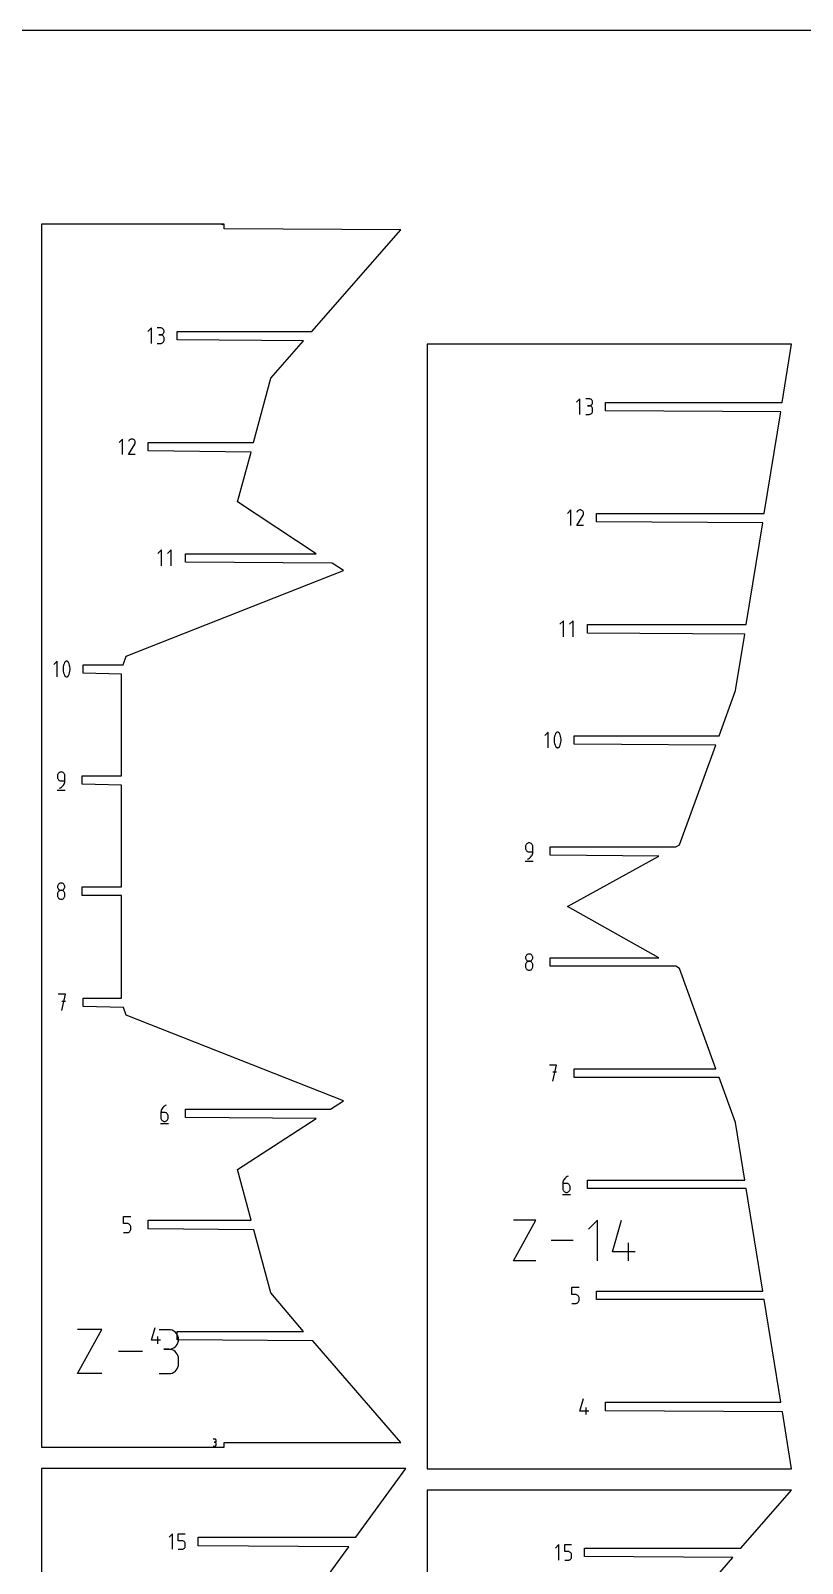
# Model space of a CAD drawing. Extents: x 0 to 980, y 0 to 700.
# Drawn here: x 238.7 to 353.1, y 473 to 700 of the extents above; entities that cross this region are included whole.
import ezdxf

# ---------------------------------------------------------------- set-up
doc = ezdxf.new("R2010")
doc.units = 0

msp = doc.modelspace()

# ---------------------------------------------------------------- linework, layer by layer
at = {"layer": 'annotation', "color": 1}
for p, q in [((267.077367, 671.332573), (267.054903, 671.310103)), ((267.077367, 671.231527), (267.077367, 671.332573)), ((267.115256, 671.253991), (267.137663, 671.332573)), ((267.171362, 671.253991), (267.115256, 671.253991)), ((267.154544, 671.231527), (267.154544, 671.276404)), ((256.585899, 655.982393), (256.073577, 655.469927)), ((256.585899, 653.677885), (256.585899, 655.982393)), ((257.961761, 655.97972), (257.450018, 655.97972)), ((258.0538, 655.971458), (257.961761, 655.97972)), ((258.140405, 655.947651), (258.0538, 655.971458)), ((258.220136, 655.909762), (258.140405, 655.947651)), ((257.450018, 653.677957), (257.961761, 653.677957)), ((257.961761, 654.956232), (257.705528, 654.956232)), ((257.705528, 654.956232), (257.961761, 654.956232)), ((257.961761, 654.956232), (258.0538, 654.964495)), ((258.0538, 654.947971), (257.961761, 654.956232)), ((257.961761, 654.956232), (257.961761, 654.956232)), ((257.961761, 653.677957), (258.0538, 653.686213)), ((257.961761, 653.677957), (257.961761, 653.677957)), ((258.0538, 654.964495), (258.140405, 654.988317)), ((258.140405, 654.924164), (258.0538, 654.947971)), ((258.0538, 653.686213), (258.140405, 653.710009)), ((258.140405, 654.988317), (258.220136, 655.026244)), ((258.220136, 654.886274), (258.140405, 654.924164)), ((258.140405, 653.710009), (258.220136, 653.747883)), ((258.291552, 655.859254), (258.220136, 655.909762)), ((258.220136, 655.026244), (258.291552, 655.076825)), ((258.291552, 654.835767), (258.220136, 654.886274)), ((258.220136, 653.747883), (258.291552, 653.798375)), ((258.353214, 655.797593), (258.291552, 655.859254)), ((258.291552, 655.076825), (258.353214, 655.138606)), ((258.353214, 654.774106), (258.291552, 654.835767)), ((258.291552, 653.798375), (258.353214, 653.860024)), ((258.403681, 655.726243), (258.353214, 655.797593)), ((258.353214, 655.138606), (258.403681, 655.210137)), ((258.403681, 654.702756), (258.353214, 654.774106)), ((258.353214, 653.860024), (258.403681, 653.931369)), ((258.441512, 655.646668), (258.403681, 655.726243)), ((258.403681, 655.210137), (258.441512, 655.289964)), ((258.441512, 654.62318), (258.403681, 654.702756)), ((258.403681, 653.931369), (258.441512, 654.01095)), ((258.465267, 655.560331), (258.441512, 655.646668)), ((258.441512, 655.289964), (258.465267, 655.376635)), ((258.465267, 654.536844), (258.441512, 654.62318)), ((258.441512, 654.01095), (258.465267, 654.097307)), ((258.473505, 655.468699), (258.465267, 655.560331)), ((258.465267, 655.376635), (258.473505, 655.468699)), ((258.473505, 654.445211), (258.465267, 654.536844)), ((258.465267, 654.097307), (258.473505, 654.188978)), ((258.473505, 655.468699), (258.473505, 655.468699)), ((258.473505, 654.188978), (258.473505, 654.445211)), ((258.473505, 654.445211), (258.473505, 654.445211)), ((320.077693, 645.480393), (319.565371, 644.967926)), ((320.077693, 643.175884), (320.077693, 645.480393)), ((321.453555, 645.477719), (320.941811, 645.477719)), ((321.545593, 645.469458), (321.453555, 645.477719)), ((321.632198, 645.445651), (321.545593, 645.469458)), ((321.711929, 645.407761), (321.632198, 645.445651)), ((321.783346, 645.357254), (321.711929, 645.407761)), ((321.845007, 645.295593), (321.783346, 645.357254)), ((321.783346, 644.574824), (321.845007, 644.636606)), ((321.895474, 645.224243), (321.845007, 645.295593)), ((321.845007, 644.636606), (321.895474, 644.708137)), ((321.933305, 645.144667), (321.895474, 645.224243)), ((321.895474, 644.708137), (321.933305, 644.787964)), ((321.95706, 645.058331), (321.933305, 645.144667)), ((321.933305, 644.787964), (321.95706, 644.874635)), ((321.965298, 644.966698), (321.95706, 645.058331)), ((321.95706, 644.874635), (321.965298, 644.966698)), ((321.965298, 644.966698), (321.965298, 644.966698)), ((320.941811, 643.175956), (321.453555, 643.175956)), ((321.453555, 644.454232), (321.197322, 644.454232)), ((321.197322, 644.454232), (321.453555, 644.454232)), ((321.453555, 644.454232), (321.545593, 644.462495)), ((321.545593, 644.445971), (321.453555, 644.454232)), ((321.453555, 644.454232), (321.453555, 644.454232)), ((321.453555, 643.175956), (321.545593, 643.184213)), ((321.453555, 643.175956), (321.453555, 643.175956)), ((321.545593, 644.462495), (321.632198, 644.486316)), ((321.632198, 644.422163), (321.545593, 644.445971)), ((321.545593, 643.184213), (321.632198, 643.208008)), ((321.632198, 644.486316), (321.711929, 644.524243)), ((321.711929, 644.384274), (321.632198, 644.422163)), ((321.632198, 643.208008), (321.711929, 643.245882)), ((321.711929, 644.524243), (321.783346, 644.574824)), ((321.783346, 644.333766), (321.711929, 644.384274)), ((321.711929, 643.245882), (321.783346, 643.296374)), ((321.845007, 644.272105), (321.783346, 644.333766)), ((321.783346, 643.296374), (321.845007, 643.358023)), ((321.895474, 644.200755), (321.845007, 644.272105)), ((321.845007, 643.358023), (321.895474, 643.429369)), ((321.933305, 644.12118), (321.895474, 644.200755)), ((321.895474, 643.429369), (321.933305, 643.50895)), ((321.95706, 644.034844), (321.933305, 644.12118)), ((321.933305, 643.50895), (321.95706, 643.595306)), ((321.965298, 643.943211), (321.95706, 644.034844)), ((321.95706, 643.595306), (321.965298, 643.686977)), ((321.965298, 643.686977), (321.965298, 643.943211)), ((321.965298, 643.943211), (321.965298, 643.943211)), ((252.323349, 639.530315), (251.811101, 639.017923)), ((252.323349, 637.22614), (252.323349, 639.530315)), ((253.187516, 637.226122), (254.133115, 638.748415)), ((253.256153, 639.2741), (253.188961, 639.145208)), ((253.309475, 639.349712), (253.256153, 639.2741)), ((253.37345, 639.41283), (253.309475, 639.349712)), ((253.446131, 639.462949), (253.37345, 639.41283)), ((253.525574, 639.499564), (253.446131, 639.462949)), ((253.609832, 639.522169), (253.525574, 639.499564)), ((253.696959, 639.530259), (253.609832, 639.522169)), ((253.785011, 639.523328), (253.696959, 639.530259)), ((253.872041, 639.500871), (253.785011, 639.523328)), ((253.956104, 639.462382), (253.872041, 639.500871)), ((254.03129, 639.408993), (253.956104, 639.462382)), ((253.956104, 639.462382), (253.956104, 639.462382)), ((254.094153, 639.344927), (254.03129, 639.408993)), ((254.144134, 639.272147), (254.094153, 639.344927)), ((254.133115, 638.748415), (254.134245, 638.749813)), ((254.133115, 638.748415), (254.133115, 638.748415)), ((254.134245, 638.749813), (254.135329, 638.751224)), ((254.135329, 638.751224), (254.136374, 638.752658)), ((254.136374, 638.752658), (254.137387, 638.754129)), ((254.137387, 638.754129), (254.138375, 638.755646)), ((254.138375, 638.755646), (254.139345, 638.757224)), ((254.139345, 638.757224), (254.140304, 638.758872)), ((254.140304, 638.758872), (254.141259, 638.760604)), ((254.141259, 638.760604), (254.142218, 638.762431)), ((254.142218, 638.762431), (254.181262, 638.846261)), ((254.142218, 638.762431), (254.142218, 638.762431)), ((254.180676, 639.192616), (254.144134, 639.272147)), ((254.203219, 639.108299), (254.180676, 639.192616)), ((254.181262, 638.846261), (254.204071, 638.933158)), ((254.211203, 639.021158), (254.203219, 639.108299)), ((254.204071, 638.933158), (254.211203, 639.021158)), ((254.210855, 637.226122), (253.187516, 637.226122)), ((318.745271, 629.028315), (318.233024, 628.515923)), ((318.745271, 626.72414), (318.745271, 629.028315)), ((319.678075, 628.7721), (319.610884, 628.643207)), ((319.731398, 628.847712), (319.678075, 628.7721)), ((319.795372, 628.91083), (319.731398, 628.847712)), ((319.868054, 628.960949), (319.795372, 628.91083)), ((319.947496, 628.997564), (319.868054, 628.960949)), ((320.031754, 629.020169), (319.947496, 628.997564)), ((320.118882, 629.028258), (320.031754, 629.020169)), ((320.206934, 629.021328), (320.118882, 629.028258)), ((320.293964, 628.99887), (320.206934, 629.021328)), ((320.378027, 628.960382), (320.293964, 628.99887)), ((320.453212, 628.906993), (320.378027, 628.960382)), ((320.378027, 628.960382), (320.378027, 628.960382)), ((320.516075, 628.842927), (320.453212, 628.906993)), ((320.566057, 628.770147), (320.516075, 628.842927)), ((320.602598, 628.690616), (320.566057, 628.770147)), ((319.609439, 626.724121), (320.555037, 628.246414)), ((320.632778, 626.724121), (319.609439, 626.724121)), ((320.555037, 628.246414), (320.556168, 628.247813)), ((320.555037, 628.246414), (320.555037, 628.246414)), ((320.556168, 628.247813), (320.557252, 628.249224)), ((320.557252, 628.249224), (320.558297, 628.250658)), ((320.558297, 628.250658), (320.559309, 628.252128)), ((320.559309, 628.252128), (320.560297, 628.253646)), ((320.560297, 628.253646), (320.561267, 628.255223)), ((320.561267, 628.255223), (320.562226, 628.256872)), ((320.562226, 628.256872), (320.563182, 628.258603)), ((320.563182, 628.258603), (320.564141, 628.26043)), ((320.564141, 628.26043), (320.603184, 628.34426)), ((320.564141, 628.26043), (320.564141, 628.26043)), ((320.625141, 628.606299), (320.602598, 628.690616)), ((320.603184, 628.34426), (320.625993, 628.431157)), ((320.633126, 628.519158), (320.625141, 628.606299)), ((320.625993, 628.431157), (320.633126, 628.519158)), ((258.088972, 623.126317), (257.555421, 622.592615)), ((258.088972, 620.726317), (258.088972, 623.126317)), ((259.522523, 623.126317), (258.988972, 622.592615)), ((259.522523, 620.726317), (259.522523, 623.126317)), ((317.650668, 612.624316), (317.117117, 612.090615)), ((317.650668, 610.224316), (317.650668, 612.624316)), ((319.084219, 612.624316), (318.550668, 612.090615)), ((319.084219, 610.224316), (319.084219, 612.624316)), ((242.650399, 606.628836), (242.13711, 606.115402)), ((242.650399, 604.319976), (242.650399, 606.628836)), ((243.582703, 606.023714), (243.53845, 605.805219)), ((243.649082, 606.23788), (243.582703, 606.023714)), ((243.737588, 606.446011), (243.649082, 606.23788)), ((243.767392, 606.495575), (243.737588, 606.446011)), ((243.737588, 606.446011), (243.737588, 606.446011)), ((243.804537, 606.537811), (243.767392, 606.495575)), ((243.847791, 606.572313), (243.804537, 606.537811)), ((243.895925, 606.59867), (243.847791, 606.572313)), ((243.94771, 606.616475), (243.895925, 606.59867)), ((244.001914, 606.625318), (243.94771, 606.616475)), ((244.05731, 606.62479), (244.001914, 606.625318)), ((244.112666, 606.614483), (244.05731, 606.62479)), ((244.166753, 606.593989), (244.112666, 606.614483)), ((244.187458, 606.583108), (244.166753, 606.593989)), ((244.166753, 606.593989), (244.166753, 606.593989)), ((244.207327, 606.570611), (244.187458, 606.583108)), ((244.226262, 606.556595), (244.207327, 606.570611)), ((244.244168, 606.54116), (244.226262, 606.556595)), ((244.260948, 606.524404), (244.244168, 606.54116)), ((244.276505, 606.506427), (244.260948, 606.524404)), ((244.290743, 606.487327), (244.276505, 606.506427)), ((244.303565, 606.467204), (244.290743, 606.487327)), ((244.314875, 606.446156), (244.303565, 606.467204)), ((244.40381, 606.237596), (244.314875, 606.446156)), ((244.314875, 606.446156), (244.314875, 606.446156)), ((244.470511, 606.023108), (244.40381, 606.237596)), ((244.514978, 605.804398), (244.470511, 606.023108)), ((243.53845, 605.805219), (243.516324, 605.584103)), ((243.516324, 605.584103), (243.516324, 605.362075)), ((243.516324, 605.362075), (243.53845, 605.140841)), ((243.53845, 605.140841), (243.582703, 604.922111)), ((243.582703, 604.922111), (243.649082, 604.70759)), ((243.649082, 604.70759), (243.737588, 604.498987)), ((243.737588, 604.498987), (243.737588, 604.498987)), ((243.737588, 604.498987), (243.748857, 604.477981)), ((243.748857, 604.477981), (243.761584, 604.457958)), ((243.761584, 604.457958), (243.775716, 604.438979)), ((243.775716, 604.438979), (243.7912, 604.421105)), ((243.7912, 604.421105), (243.807982, 604.404396)), ((243.807982, 604.404396), (243.826008, 604.388913)), ((243.826008, 604.388913), (243.845224, 604.374717)), ((243.845224, 604.374717), (243.865577, 604.36187)), ((243.865577, 604.36187), (243.887014, 604.35043)), ((243.887014, 604.35043), (243.887014, 604.35043)), ((243.887014, 604.35043), (243.940674, 604.330371)), ((243.940674, 604.330371), (243.995708, 604.320405)), ((243.995708, 604.320405), (244.05087, 604.320126)), ((244.05087, 604.320126), (244.104917, 604.329128)), ((244.104917, 604.329128), (244.156605, 604.347005)), ((244.156605, 604.347005), (244.204688, 604.37335)), ((244.204688, 604.37335), (244.247924, 604.407758)), ((244.247924, 604.407758), (244.285068, 604.44982)), ((244.285068, 604.44982), (244.314875, 604.499132)), ((244.314875, 604.499132), (244.40381, 604.707306)), ((244.314875, 604.499132), (244.314875, 604.499132)), ((244.40381, 604.707306), (244.470511, 604.921505)), ((244.470511, 604.921505), (244.514978, 605.140021)), ((244.537212, 605.583176), (244.514978, 605.804398)), ((244.514978, 605.140021), (244.537212, 605.361147)), ((244.537212, 605.361147), (244.537212, 605.583176)), ((315.40737, 596.126835), (314.894081, 595.613401)), ((315.40737, 593.817975), (315.40737, 596.126835)), ((316.295421, 595.303218), (316.273294, 595.082103)), ((316.273294, 595.082103), (316.273294, 594.860074)), ((316.273294, 594.860074), (316.295421, 594.638841)), ((316.339673, 595.521713), (316.295421, 595.303218)), ((316.406053, 595.73588), (316.339673, 595.521713)), ((316.494558, 595.944011), (316.406053, 595.73588)), ((316.524363, 595.993574), (316.494558, 595.944011)), ((316.494558, 595.944011), (316.494558, 595.944011)), ((316.561507, 596.035811), (316.524363, 595.993574)), ((316.604762, 596.070312), (316.561507, 596.035811)), ((316.652896, 596.09667), (316.604762, 596.070312)), ((316.70468, 596.114474), (316.652896, 596.09667)), ((316.758885, 596.123317), (316.70468, 596.114474)), ((316.81428, 596.12279), (316.758885, 596.123317)), ((316.869636, 596.112483), (316.81428, 596.12279)), ((316.923723, 596.091988), (316.869636, 596.112483)), ((316.944429, 596.081108), (316.923723, 596.091988)), ((316.923723, 596.091988), (316.923723, 596.091988)), ((316.964297, 596.06861), (316.944429, 596.081108)), ((316.983233, 596.054594), (316.964297, 596.06861)), ((317.001139, 596.039159), (316.983233, 596.054594)), ((317.017919, 596.022404), (317.001139, 596.039159)), ((317.033476, 596.004426), (317.017919, 596.022404)), ((317.047714, 595.985327), (317.033476, 596.004426)), ((317.060536, 595.965203), (317.047714, 595.985327)), ((317.071846, 595.944155), (317.060536, 595.965203)), ((317.160781, 595.735596), (317.071846, 595.944155)), ((317.071846, 595.944155), (317.071846, 595.944155)), ((317.227482, 595.521107), (317.160781, 595.735596)), ((317.271949, 595.302398), (317.227482, 595.521107)), ((317.294183, 595.081175), (317.271949, 595.302398)), ((317.271949, 594.63802), (317.294183, 594.859147)), ((317.294183, 594.859147), (317.294183, 595.081175)), ((316.295421, 594.638841), (316.339673, 594.42011)), ((316.339673, 594.42011), (316.406053, 594.205589)), ((316.406053, 594.205589), (316.494558, 593.996987)), ((316.494558, 593.996987), (316.494558, 593.996987)), ((316.494558, 593.996987), (316.505827, 593.975981)), ((316.505827, 593.975981), (316.518555, 593.955958)), ((316.518555, 593.955958), (316.532687, 593.936978)), ((316.532687, 593.936978), (316.548171, 593.919104)), ((316.548171, 593.919104), (316.564953, 593.902395)), ((316.564953, 593.902395), (316.582978, 593.886912)), ((316.582978, 593.886912), (316.602195, 593.872717)), ((316.602195, 593.872717), (316.622548, 593.859869)), ((316.622548, 593.859869), (316.643984, 593.84843)), ((316.643984, 593.84843), (316.643984, 593.84843)), ((316.643984, 593.84843), (316.697645, 593.82837)), ((316.697645, 593.82837), (316.752679, 593.818404)), ((316.752679, 593.818404), (316.807841, 593.818125)), ((316.807841, 593.818125), (316.861888, 593.827128)), ((316.861888, 593.827128), (316.913575, 593.845005)), ((316.913575, 593.845005), (316.961659, 593.87135)), ((316.961659, 593.87135), (317.004895, 593.905757)), ((317.004895, 593.905757), (317.042038, 593.94782)), ((317.042038, 593.94782), (317.071846, 593.997132)), ((317.071846, 593.997132), (317.160781, 594.205305)), ((317.071846, 593.997132), (317.071846, 593.997132)), ((317.160781, 594.205305), (317.227482, 594.419504)), ((317.227482, 594.419504), (317.271949, 594.63802)), ((242.958528, 590.149582), (242.884127, 590.096905)), ((243.041532, 590.189081), (242.958528, 590.149582)), ((243.13162, 590.213889), (243.041532, 590.189081)), ((243.227274, 590.222495), (243.13162, 590.213889)), ((243.323126, 590.213889), (243.227274, 590.222495)), ((243.227274, 590.222495), (243.227274, 590.222495)), ((243.413319, 590.189081), (243.323126, 590.213889)), ((243.496354, 590.149582), (243.413319, 590.189081)), ((243.57073, 590.096905), (243.496354, 590.149582)), ((242.702929, 589.784671), (242.694325, 589.688793)), ((242.694325, 589.688793), (242.694325, 589.421943)), ((242.694325, 589.421943), (242.694325, 589.421943)), ((242.694325, 589.421943), (242.702929, 589.32607)), ((242.727731, 589.874934), (242.702929, 589.784671)), ((242.702929, 589.32607), (242.727731, 589.235821)), ((242.76721, 589.958069), (242.727731, 589.874934)), ((242.727731, 589.235821), (242.76721, 589.152706)), ((242.819848, 590.032563), (242.76721, 589.958069)), ((242.76721, 589.152706), (242.819848, 589.078235)), ((242.884127, 590.096905), (242.819848, 590.032563)), ((242.819848, 589.078235), (242.884127, 589.013918)), ((242.884127, 589.013918), (242.958528, 588.961266)), ((242.958528, 588.961266), (243.041532, 588.921787)), ((242.960574, 587.822495), (243.112981, 587.879289)), ((243.041532, 588.921787), (243.13162, 588.896992)), ((243.112981, 587.879289), (243.252872, 587.956057)), ((243.13162, 588.896992), (243.227274, 588.888392)), ((243.227274, 588.888392), (243.760222, 588.888392)), ((243.252872, 587.956057), (243.378802, 588.050843)), ((243.378802, 588.050843), (243.489323, 588.16169)), ((243.489323, 588.16169), (243.582992, 588.286643)), ((243.634947, 590.032563), (243.57073, 590.096905)), ((243.582992, 588.286643), (243.658362, 588.423746)), ((243.687505, 589.958069), (243.634947, 590.032563)), ((243.658362, 588.423746), (243.713987, 588.571042)), ((243.726903, 589.874934), (243.687505, 589.958069)), ((243.713987, 588.571042), (243.748423, 588.726576)), ((243.751643, 589.784671), (243.726903, 589.874934)), ((243.748423, 588.726576), (243.760222, 588.888392)), ((243.760222, 589.688793), (243.751643, 589.784671)), ((243.760222, 588.888392), (243.760222, 589.688793)), ((243.760222, 589.688793), (243.760222, 589.688793)), ((242.627725, 587.522495), (243.827725, 587.522495)), ((242.960574, 587.822495), (242.960574, 587.822495)), ((312.048335, 579.282671), (312.039731, 579.186793)), ((312.039731, 579.186793), (312.039731, 578.919942)), ((312.039731, 578.919942), (312.039731, 578.919942)), ((312.039731, 578.919942), (312.048335, 578.824069)), ((312.073136, 579.372933), (312.048335, 579.282671)), ((312.048335, 578.824069), (312.073136, 578.733821)), ((312.112616, 579.456068), (312.073136, 579.372933)), ((312.165254, 579.530563), (312.112616, 579.456068)), ((312.229533, 579.594905), (312.165254, 579.530563)), ((312.303934, 579.647581), (312.229533, 579.594905)), ((312.386937, 579.68708), (312.303934, 579.647581)), ((312.477026, 579.711888), (312.386937, 579.68708)), ((312.572679, 579.720494), (312.477026, 579.711888)), ((312.668532, 579.711888), (312.572679, 579.720494)), ((312.572679, 579.720494), (312.572679, 579.720494)), ((312.758725, 579.68708), (312.668532, 579.711888)), ((312.84176, 579.647581), (312.758725, 579.68708)), ((312.916136, 579.594905), (312.84176, 579.647581)), ((312.980353, 579.530563), (312.916136, 579.594905)), ((313.03291, 579.456068), (312.980353, 579.530563)), ((313.072309, 579.372933), (313.03291, 579.456068)), ((313.097048, 579.282671), (313.072309, 579.372933)), ((313.105628, 579.186793), (313.097048, 579.282671)), ((313.105628, 578.386391), (313.105628, 579.186793)), ((313.105628, 579.186793), (313.105628, 579.186793)), ((311.973131, 577.020494), (313.173131, 577.020494)), ((312.073136, 578.733821), (312.112616, 578.650706)), ((312.112616, 578.650706), (312.165254, 578.576235)), ((312.165254, 578.576235), (312.229533, 578.511918)), ((312.229533, 578.511918), (312.303934, 578.459265)), ((312.303934, 578.459265), (312.386937, 578.419786)), ((312.305979, 577.320494), (312.458387, 577.377289)), ((312.305979, 577.320494), (312.305979, 577.320494)), ((312.386937, 578.419786), (312.477026, 578.394992)), ((312.458387, 577.377289), (312.598278, 577.454057)), ((312.477026, 578.394992), (312.572679, 578.386391)), ((312.572679, 578.386391), (313.105628, 578.386391)), ((312.598278, 577.454057), (312.724207, 577.548842)), ((312.724207, 577.548842), (312.834729, 577.65969)), ((312.834729, 577.65969), (312.928398, 577.784643)), ((312.928398, 577.784643), (313.003768, 577.921745)), ((313.003768, 577.921745), (313.059393, 578.069042)), ((313.059393, 578.069042), (313.093828, 578.224576)), ((313.093828, 578.224576), (313.105628, 578.386391)), ((242.703075, 573.330882), (242.694475, 573.235452)), ((242.694475, 573.235452), (242.694475, 573.235452)), ((242.694475, 573.235452), (242.70308, 573.139574)), ((242.703075, 572.264034), (242.694475, 572.1682)), ((242.694475, 572.1682), (242.694475, 571.902704)), ((242.727864, 573.420796), (242.703075, 573.330882)), ((242.727864, 572.354261), (242.703075, 572.264034)), ((242.70308, 573.139574), (242.727881, 573.049312)), ((242.767327, 573.503669), (242.727864, 573.420796)), ((242.767327, 572.43737), (242.727864, 572.354261)), ((242.727881, 573.049312), (242.76736, 572.966177)), ((242.819949, 573.577975), (242.767327, 573.503669)), ((242.819949, 572.511846), (242.767327, 572.43737)), ((242.76736, 572.966177), (242.819999, 572.891682)), ((242.884216, 573.642191), (242.819949, 573.577975)), ((242.884216, 572.576175), (242.819949, 572.511846)), ((242.819999, 572.891682), (242.884277, 572.82734)), ((242.958611, 573.694792), (242.884216, 573.642191)), ((242.958611, 572.628844), (242.884216, 572.576175)), ((242.884277, 572.82734), (242.958678, 572.774664)), ((243.041621, 573.734251), (242.958611, 573.694792)), ((243.041621, 572.668339), (242.958611, 572.628844)), ((242.958678, 572.774664), (243.041682, 572.735165)), ((243.13173, 573.759045), (243.041621, 573.734251)), ((243.13173, 572.693146), (243.041621, 572.668339)), ((243.041682, 572.735165), (243.13177, 572.710357)), ((243.227424, 573.767649), (243.13173, 573.759045)), ((243.227424, 572.701751), (243.13173, 572.693146)), ((243.13177, 572.710357), (243.227424, 572.701751)), ((243.323118, 573.759045), (243.227424, 573.767649)), ((243.227424, 573.767649), (243.227424, 573.767649)), ((243.227424, 572.701751), (243.323078, 572.710357)), ((243.323118, 572.693151), (243.227424, 572.701751)), ((243.227424, 572.701751), (243.227424, 572.701751)), ((243.227424, 572.701751), (243.227424, 572.701751)), ((243.323078, 572.710357), (243.413166, 572.735165)), ((243.413227, 573.734251), (243.323118, 573.759045)), ((243.413227, 572.668356), (243.323118, 572.693151)), ((243.413166, 572.735165), (243.49617, 572.774664)), ((243.496237, 573.694792), (243.413227, 573.734251)), ((243.496237, 572.628877), (243.413227, 572.668356)), ((243.49617, 572.774664), (243.570571, 572.82734)), ((243.570633, 573.642191), (243.496237, 573.694792)), ((243.570633, 572.576225), (243.496237, 572.628877)), ((243.570571, 572.82734), (243.63485, 572.891682)), ((243.634899, 573.577975), (243.570633, 573.642191)), ((243.634899, 572.511908), (243.570633, 572.576225)), ((243.63485, 572.891682), (243.687488, 572.966177)), ((243.687521, 573.503669), (243.634899, 573.577975)), ((243.687521, 572.437437), (243.634899, 572.511908)), ((243.687488, 572.966177), (243.726967, 573.049312)), ((243.726984, 573.420796), (243.687521, 573.503669)), ((243.726984, 572.354322), (243.687521, 572.437437)), ((243.726967, 573.049312), (243.751768, 573.139574)), ((243.751773, 573.330882), (243.726984, 573.420796)), ((243.751773, 572.264073), (243.726984, 572.354322)), ((243.751768, 573.139574), (243.760373, 573.235452)), ((243.760373, 573.235452), (243.751773, 573.330882)), ((243.760373, 572.1682), (243.751773, 572.264073)), ((243.760373, 573.235452), (243.760373, 573.235452)), ((243.760373, 571.902704), (243.760373, 572.1682)), ((243.760373, 572.1682), (243.760373, 572.1682)), ((242.694475, 571.902704), (242.694475, 571.902704)), ((242.694475, 571.902704), (242.70308, 571.806878)), ((242.70308, 571.806878), (242.727881, 571.716754)), ((242.727881, 571.716754), (242.76736, 571.633819)), ((242.76736, 571.633819), (242.819999, 571.559562)), ((242.819999, 571.559562), (242.884277, 571.49547)), ((242.884277, 571.49547), (242.958678, 571.443031)), ((242.958678, 571.443031), (243.041682, 571.403732)), ((243.041682, 571.403732), (243.13177, 571.379062)), ((243.13177, 571.379062), (243.227424, 571.370508)), ((243.227424, 571.370508), (243.323078, 571.379062)), ((243.227424, 571.370508), (243.227424, 571.370508)), ((243.323078, 571.379062), (243.413166, 571.403732)), ((243.413166, 571.403732), (243.49617, 571.443031)), ((243.49617, 571.443031), (243.570571, 571.49547)), ((243.570571, 571.49547), (243.63485, 571.559562)), ((243.63485, 571.559562), (243.687488, 571.633819)), ((243.687488, 571.633819), (243.726967, 571.716754)), ((243.726967, 571.716754), (243.751768, 571.806878)), ((243.751768, 571.806878), (243.760373, 571.902704)), ((312.073295, 562.918796), (312.048507, 562.828882)), ((312.112758, 563.001668), (312.073295, 562.918796)), ((312.165381, 563.075975), (312.112758, 563.001668)), ((312.229647, 563.140191), (312.165381, 563.075975)), ((312.304043, 563.192791), (312.229647, 563.140191)), ((312.387053, 563.232251), (312.304043, 563.192791)), ((312.477162, 563.257045), (312.387053, 563.232251)), ((312.572856, 563.265648), (312.477162, 563.257045)), ((312.668549, 563.257045), (312.572856, 563.265648)), ((312.572856, 563.265648), (312.572856, 563.265648)), ((312.758658, 563.232251), (312.668549, 563.257045)), ((312.841668, 563.192791), (312.758658, 563.232251)), ((312.916064, 563.140191), (312.841668, 563.192791)), ((312.980331, 563.075975), (312.916064, 563.140191)), ((313.032953, 563.001668), (312.980331, 563.075975)), ((313.072416, 562.918796), (313.032953, 563.001668)), ((313.097205, 562.828882), (313.072416, 562.918796)), ((312.048507, 562.828882), (312.039907, 562.733452)), ((312.039907, 562.733452), (312.039907, 562.733452)), ((312.039907, 562.733452), (312.048511, 562.637574)), ((312.048507, 561.762033), (312.039907, 561.6662)), ((312.039907, 561.6662), (312.039907, 561.400704)), ((312.039907, 561.400704), (312.039907, 561.400704)), ((312.039907, 561.400704), (312.048511, 561.304878)), ((312.073295, 561.852261), (312.048507, 561.762033)), ((312.048511, 562.637574), (312.073313, 562.547311)), ((312.048511, 561.304878), (312.073313, 561.214753)), ((312.112758, 561.935369), (312.073295, 561.852261)), ((312.073313, 562.547311), (312.112792, 562.464176)), ((312.073313, 561.214753), (312.112792, 561.131819)), ((312.165381, 562.009845), (312.112758, 561.935369)), ((312.112792, 562.464176), (312.16543, 562.389682)), ((312.112792, 561.131819), (312.16543, 561.057561)), ((312.229647, 562.074175), (312.165381, 562.009845)), ((312.16543, 562.389682), (312.229709, 562.32534)), ((312.16543, 561.057561), (312.229709, 560.993469)), ((312.304043, 562.126843), (312.229647, 562.074175)), ((312.229709, 562.32534), (312.30411, 562.272663)), ((312.229709, 560.993469), (312.30411, 560.94103)), ((312.387053, 562.166338), (312.304043, 562.126843)), ((312.30411, 562.272663), (312.387114, 562.233165)), ((312.30411, 560.94103), (312.387114, 560.901732)), ((312.477162, 562.191145), (312.387053, 562.166338)), ((312.387114, 562.233165), (312.477202, 562.208356)), ((312.387114, 560.901732), (312.477202, 560.877062)), ((312.572856, 562.199751), (312.477162, 562.191145)), ((312.477202, 562.208356), (312.572856, 562.199751)), ((312.477202, 560.877062), (312.572856, 560.868508)), ((312.572856, 562.199751), (312.66851, 562.208356)), ((312.668549, 562.19115), (312.572856, 562.199751)), ((312.572856, 562.199751), (312.572856, 562.199751)), ((312.572856, 562.199751), (312.572856, 562.199751)), ((312.572856, 560.868508), (312.66851, 560.877062)), ((312.572856, 560.868508), (312.572856, 560.868508)), ((312.66851, 562.208356), (312.758598, 562.233165)), ((312.66851, 560.877062), (312.758598, 560.901732)), ((312.758658, 562.166356), (312.668549, 562.19115)), ((312.758598, 562.233165), (312.841602, 562.272663)), ((312.758598, 560.901732), (312.841602, 560.94103)), ((312.841668, 562.126877), (312.758658, 562.166356)), ((312.841602, 562.272663), (312.916002, 562.32534)), ((312.841602, 560.94103), (312.916002, 560.993469)), ((312.916064, 562.074224), (312.841668, 562.126877)), ((312.916002, 562.32534), (312.980281, 562.389682)), ((312.916002, 560.993469), (312.980281, 561.057561)), ((312.980331, 562.009907), (312.916064, 562.074224)), ((312.980281, 562.389682), (313.032919, 562.464176)), ((312.980281, 561.057561), (313.032919, 561.131819)), ((313.032953, 561.935436), (312.980331, 562.009907)), ((313.032919, 562.464176), (313.072399, 562.547311)), ((313.032919, 561.131819), (313.072399, 561.214753)), ((313.072416, 561.852321), (313.032953, 561.935436)), ((313.072399, 562.547311), (313.0972, 562.637574)), ((313.072399, 561.214753), (313.0972, 561.304878)), ((313.097205, 561.762073), (313.072416, 561.852321)), ((313.0972, 562.637574), (313.105804, 562.733452)), ((313.0972, 561.304878), (313.105804, 561.400704)), ((313.105804, 562.733452), (313.097205, 562.828882)), ((313.105804, 561.6662), (313.097205, 561.762073)), ((313.105804, 562.733452), (313.105804, 562.733452)), ((313.105804, 561.400704), (313.105804, 561.6662)), ((313.105804, 561.6662), (313.105804, 561.6662)), ((243.870598, 557.318672), (242.803347, 557.318672)), ((243.337048, 554.918672), (243.870598, 557.318672)), ((243.870598, 556.249915), (243.337048, 556.249915)), ((316.627555, 546.816672), (315.560303, 546.816672)), ((316.094004, 544.416672), (316.627555, 546.816672)), ((316.627555, 545.747915), (316.094004, 545.747915)), ((258.107716, 540.263659), (258.052067, 540.116088)), ((258.183132, 540.401007), (258.107716, 540.263659)), ((258.276876, 540.5262), (258.183132, 540.401007)), ((258.387511, 540.637303), (258.276876, 540.5262)), ((258.513597, 540.732387), (258.387511, 540.637303)), ((258.653698, 540.809517), (258.513597, 540.732387)), ((258.806374, 540.866761), (258.653698, 540.809517)), ((258.806374, 540.866761), (258.806374, 540.866761)), ((257.939072, 538.166761), (259.139072, 538.166761)), ((258.017623, 539.960225), (258.005822, 539.798004)), ((258.005822, 539.798004), (258.005822, 539.000312)), ((258.538771, 539.798004), (258.005822, 539.798004)), ((258.005822, 539.000312), (258.005822, 539.000312)), ((258.005822, 539.000312), (258.014427, 538.904439)), ((258.014427, 538.904439), (258.039228, 538.81419)), ((258.052067, 540.116088), (258.017623, 539.960225)), ((258.039228, 538.81419), (258.078707, 538.731076)), ((258.078707, 538.731076), (258.131346, 538.656605)), ((258.131346, 538.656605), (258.195624, 538.592288)), ((258.195624, 538.592288), (258.270025, 538.539635)), ((258.270025, 538.539635), (258.353029, 538.500156)), ((258.353029, 538.500156), (258.443117, 538.475362)), ((258.443117, 538.475362), (258.538771, 538.466761)), ((258.634623, 539.78945), (258.538771, 539.798004)), ((258.538771, 538.466761), (258.634623, 538.475362)), ((258.538771, 538.466761), (258.538771, 538.466761)), ((258.724817, 539.76478), (258.634623, 539.78945)), ((258.634623, 538.475362), (258.724817, 538.500156)), ((258.807851, 539.725482), (258.724817, 539.76478)), ((258.724817, 538.500156), (258.807851, 538.539635)), ((258.882227, 539.673043), (258.807851, 539.725482)), ((258.807851, 538.539635), (258.882227, 538.592288)), ((258.946444, 539.60895), (258.882227, 539.673043)), ((258.882227, 538.592288), (258.946444, 538.656605)), ((258.999002, 539.534693), (258.946444, 539.60895)), ((258.946444, 538.656605), (258.999002, 538.731076)), ((259.038401, 539.451759), (258.999002, 539.534693)), ((258.999002, 538.731076), (259.038401, 538.81419)), ((259.06314, 539.361634), (259.038401, 539.451759)), ((259.038401, 538.81419), (259.06314, 538.904439)), ((259.07172, 539.265808), (259.06314, 539.361634)), ((259.06314, 538.904439), (259.07172, 539.000312)), ((259.07172, 539.000312), (259.07172, 539.265808)), ((259.07172, 539.265808), (259.07172, 539.265808)), ((317.579451, 529.458225), (317.56765, 529.296004)), ((317.56765, 529.296004), (317.56765, 528.498311)), ((318.100599, 529.296004), (317.56765, 529.296004)), ((317.613895, 529.614087), (317.579451, 529.458225)), ((317.669544, 529.761659), (317.613895, 529.614087)), ((317.74496, 529.899007), (317.669544, 529.761659)), ((317.838704, 530.024199), (317.74496, 529.899007)), ((317.949339, 530.135303), (317.838704, 530.024199)), ((318.075425, 530.230386), (317.949339, 530.135303)), ((318.215526, 530.307516), (318.075425, 530.230386)), ((318.196451, 529.28745), (318.100599, 529.296004)), ((318.286645, 529.26278), (318.196451, 529.28745)), ((318.368202, 530.364761), (318.215526, 530.307516)), ((318.369679, 529.223481), (318.286645, 529.26278)), ((318.368202, 530.364761), (318.368202, 530.364761)), ((318.444055, 529.171042), (318.369679, 529.223481)), ((318.508272, 529.10695), (318.444055, 529.171042)), ((318.56083, 529.032693), (318.508272, 529.10695)), ((318.600229, 528.949758), (318.56083, 529.032693)), ((318.624968, 528.859634), (318.600229, 528.949758)), ((318.633548, 528.763808), (318.624968, 528.859634)), ((317.5009, 527.664761), (318.7009, 527.664761)), ((317.56765, 528.498311), (317.56765, 528.498311)), ((317.56765, 528.498311), (317.576255, 528.402439)), ((317.576255, 528.402439), (317.601056, 528.31219)), ((317.601056, 528.31219), (317.640535, 528.229075)), ((317.640535, 528.229075), (317.693174, 528.154604)), ((317.693174, 528.154604), (317.757452, 528.090287)), ((317.757452, 528.090287), (317.831853, 528.037634)), ((317.831853, 528.037634), (317.914857, 527.998156)), ((317.914857, 527.998156), (318.004945, 527.973361)), ((318.004945, 527.973361), (318.100599, 527.964761)), ((318.100599, 527.964761), (318.196451, 527.973361)), ((318.100599, 527.964761), (318.100599, 527.964761)), ((318.196451, 527.973361), (318.286645, 527.998156)), ((318.286645, 527.998156), (318.369679, 528.037634)), ((318.369679, 528.037634), (318.444055, 528.090287)), ((318.444055, 528.090287), (318.508272, 528.154604)), ((318.508272, 528.154604), (318.56083, 528.229075)), ((318.56083, 528.229075), (318.600229, 528.31219)), ((318.600229, 528.31219), (318.624968, 528.402439)), ((318.624968, 528.402439), (318.633548, 528.498311)), ((318.633548, 528.498311), (318.633548, 528.763808)), ((318.633548, 528.763808), (318.633548, 528.763808)), ((252.47806, 523.346093), (252.47806, 524.41485)), ((252.47806, 524.41485), (253.543957, 524.41485)), ((253.011009, 523.346093), (252.47806, 523.346093)), ((253.106702, 523.337539), (253.011009, 523.346093)), ((253.011009, 522.01485), (253.106662, 522.023451)), ((253.106662, 522.023451), (253.196751, 522.048245)), ((253.196811, 523.312869), (253.106702, 523.337539)), ((253.196751, 522.048245), (253.279754, 522.087724)), ((253.279821, 523.273571), (253.196811, 523.312869)), ((253.279754, 522.087724), (253.354155, 522.140377)), ((253.354217, 523.221131), (253.279821, 523.273571)), ((253.354155, 522.140377), (253.418434, 522.204694)), ((253.418484, 523.157039), (253.354217, 523.221131)), ((253.418434, 522.204694), (253.471072, 522.279164)), ((253.471106, 523.082782), (253.418484, 523.157039)), ((253.471072, 522.279164), (253.510551, 522.362279)), ((253.510569, 522.999848), (253.471106, 523.082782)), ((253.510551, 522.362279), (253.535353, 522.452528)), ((253.535358, 522.909723), (253.510569, 522.999848)), ((253.535353, 522.452528), (253.543957, 522.548401)), ((253.543957, 522.813897), (253.535358, 522.909723)), ((253.543957, 522.548401), (253.543957, 522.813897)), ((253.543957, 522.813897), (253.543957, 522.813897)), ((310.250057, 517.852858), (313.579174, 523.848577)), ((313.579174, 523.848577), (310.250057, 523.848577)), ((322.687434, 523.848577), (321.354509, 522.515276)), ((322.687434, 517.852858), (322.687434, 523.848577)), ((324.935641, 519.185783), (326.265182, 523.848577)), ((252.47806, 522.01485), (253.011009, 522.01485)), ((253.011009, 522.01485), (253.011009, 522.01485)), ((319.10649, 520.850717), (315.828133, 520.850717)), ((327.26685, 517.852858), (327.26685, 520.5157)), ((313.579174, 517.852858), (310.250057, 517.852858)), ((328.264758, 519.185783), (324.935641, 519.185783)), ((318.899999, 512.844093), (318.899999, 513.91285)), ((318.899999, 513.91285), (319.965896, 513.91285)), ((319.432947, 512.844093), (318.899999, 512.844093)), ((318.899999, 511.51285), (319.432947, 511.51285)), ((319.528641, 512.835539), (319.432947, 512.844093)), ((319.432947, 511.51285), (319.528601, 511.52145)), ((319.432947, 511.51285), (319.432947, 511.51285)), ((319.528601, 511.52145), (319.61869, 511.546245)), ((319.61875, 512.810869), (319.528641, 512.835539)), ((319.61869, 511.546245), (319.701693, 511.585723)), ((319.70176, 512.77157), (319.61875, 512.810869)), ((319.701693, 511.585723), (319.776094, 511.638376)), ((319.776156, 512.719131), (319.70176, 512.77157)), ((319.776094, 511.638376), (319.840373, 511.702693)), ((319.840422, 512.655039), (319.776156, 512.719131)), ((319.840373, 511.702693), (319.893011, 511.777164)), ((319.893045, 512.580782), (319.840422, 512.655039)), ((319.893011, 511.777164), (319.93249, 511.860279)), ((319.932508, 512.497847), (319.893045, 512.580782)), ((319.93249, 511.860279), (319.957292, 511.950528)), ((319.957297, 512.407723), (319.932508, 512.497847)), ((319.957292, 511.950528), (319.965896, 512.0464)), ((319.965896, 512.311896), (319.957297, 512.407723)), ((319.965896, 512.0464), (319.965896, 512.311896)), ((319.965896, 512.311896), (319.965896, 512.311896)), ((245.650876, 501.125597), (249.271312, 507.645982)), ((249.271312, 507.645982), (245.650876, 507.645982)), ((256.607182, 506.09649), (257.139378, 507.962939)), ((257.540331, 505.562939), (257.540331, 506.628836)), ((259.174765, 507.638417), (257.726835, 507.638417)), ((259.435178, 507.615043), (259.174765, 507.638417)), ((259.680218, 507.547682), (259.435178, 507.615043)), ((259.90581, 507.440477), (259.680218, 507.547682)), ((260.107876, 507.297572), (259.90581, 507.440477)), ((260.282342, 507.123108), (260.107876, 507.297572)), ((260.425133, 506.921229), (260.282342, 507.123108)), ((260.532172, 506.696079), (260.425133, 506.921229)), ((260.599384, 506.451799), (260.532172, 506.696079)), ((260.622694, 506.192532), (260.599384, 506.451799)), ((260.599384, 505.932048), (260.622694, 506.192532)), ((260.622694, 506.192532), (260.622694, 506.192532)), ((255.282305, 504.385789), (251.71707, 504.385789)), ((257.93978, 506.09649), (256.607182, 506.09649)), ((259.174765, 504.742558), (258.449778, 504.742558)), ((258.449778, 504.742558), (259.174765, 504.742558)), ((259.174765, 504.742558), (259.435178, 504.765938)), ((259.435178, 504.719184), (259.174765, 504.742558)), ((259.174765, 504.742558), (259.174765, 504.742558)), ((259.435178, 504.765938), (259.680218, 504.833338)), ((259.680218, 504.651823), (259.435178, 504.719184)), ((259.680218, 504.833338), (259.90581, 504.94065)), ((259.90581, 504.544618), (259.680218, 504.651823)), ((259.90581, 504.94065), (260.107876, 505.083763)), ((260.107876, 504.401713), (259.90581, 504.544618)), ((260.107876, 505.083763), (260.282342, 505.258568)), ((260.282342, 504.227249), (260.107876, 504.401713)), ((260.282342, 505.258568), (260.425133, 505.460957)), ((260.425133, 504.025371), (260.282342, 504.227249)), ((260.425133, 505.460957), (260.532172, 505.68682)), ((260.532172, 503.80022), (260.425133, 504.025371)), ((260.532172, 505.68682), (260.599384, 505.932048)), ((260.107876, 501.466512), (260.282342, 501.640942)), ((260.282342, 501.640942), (260.425133, 501.842807)), ((260.425133, 501.842807), (260.532172, 502.067975)), ((260.599384, 503.55594), (260.532172, 503.80022)), ((260.532172, 502.067975), (260.599384, 502.312312)), ((260.622694, 503.296673), (260.599384, 503.55594)), ((260.599384, 502.312312), (260.622694, 502.571686)), ((260.622694, 502.571686), (260.622694, 503.296673)), ((260.622694, 503.296673), (260.622694, 503.296673)), ((249.271312, 501.125597), (245.650876, 501.125597)), ((257.726835, 501.125802), (259.174765, 501.125802)), ((259.174765, 501.125802), (259.435178, 501.149162)), ((259.174765, 501.125802), (259.174765, 501.125802)), ((259.435178, 501.149162), (259.680218, 501.21649)), ((259.680218, 501.21649), (259.90581, 501.323651)), ((259.90581, 501.323651), (260.107876, 501.466512)), ((320.098997, 495.594489), (320.631193, 497.460939)), ((321.431595, 495.594489), (320.098997, 495.594489)), ((321.032146, 495.060939), (321.032146, 496.126836)), ((265.989381, 491.417524), (265.763911, 491.417524)), ((265.763911, 490.403386), (265.989381, 490.403386)), ((265.989381, 490.966584), (265.876487, 490.966584)), ((265.876487, 490.966584), (265.989381, 490.966584)), ((266.029932, 491.413884), (265.989381, 491.417524)), ((265.989381, 490.966584), (266.029932, 490.970224)), ((266.029932, 490.962944), (265.989381, 490.966584)), ((265.989381, 490.966584), (265.989381, 490.966584)), ((265.989381, 490.403386), (266.029932, 490.407023)), ((265.989381, 490.403386), (265.989381, 490.403386)), ((266.06809, 491.403395), (266.029932, 491.413884)), ((266.029932, 490.970224), (266.06809, 490.98072)), ((266.06809, 490.952454), (266.029932, 490.962944)), ((266.029932, 490.407023), (266.06809, 490.417508)), ((266.103218, 491.386701), (266.06809, 491.403395)), ((266.06809, 490.98072), (266.103218, 490.99743)), ((266.103218, 490.935761), (266.06809, 490.952454)), ((266.06809, 490.417508), (266.103218, 490.434195)), ((266.134684, 491.364448), (266.103218, 491.386701)), ((266.103218, 490.99743), (266.134684, 491.019716)), ((266.134684, 490.913508), (266.103218, 490.935761)), ((266.103218, 490.434195), (266.134684, 490.456441)), ((266.161852, 491.337281), (266.134684, 491.364448)), ((266.134684, 491.019716), (266.161852, 491.046936)), ((266.161852, 490.88634), (266.134684, 490.913508)), ((266.134684, 490.456441), (266.161852, 490.483603)), ((266.184087, 491.305844), (266.161852, 491.337281)), ((266.161852, 491.046936), (266.184087, 491.078452)), ((266.184087, 490.854904), (266.161852, 490.88634)), ((266.161852, 490.483603), (266.184087, 490.515037)), ((266.200755, 491.270784), (266.184087, 491.305844)), ((266.184087, 491.078452), (266.200755, 491.113623)), ((266.200755, 490.819844), (266.184087, 490.854904)), ((266.184087, 490.515037), (266.200755, 490.5501)), ((266.211221, 491.232745), (266.200755, 491.270784)), ((266.200755, 491.113623), (266.211221, 491.15181)), ((266.211221, 490.781805), (266.200755, 490.819844)), ((266.200755, 490.5501), (266.211221, 490.588148)), ((266.214851, 491.192372), (266.211221, 491.232745)), ((266.211221, 491.15181), (266.214851, 491.192372)), ((266.214851, 490.741432), (266.211221, 490.781805)), ((266.211221, 490.588148), (266.214851, 490.628537)), ((266.214851, 491.192372), (266.214851, 491.192372)), ((266.214851, 490.628537), (266.214851, 490.741432)), ((266.214851, 490.741432), (266.214851, 490.741432)), ((259.71947, 477.417664), (259.207148, 476.905198)), ((259.71947, 475.113155), (259.71947, 477.417664)), ((260.583588, 476.391431), (260.583588, 477.417664)), ((260.583588, 477.417664), (261.607076, 477.417664)), ((261.095332, 476.391431), (260.583588, 476.391431)), ((260.583588, 475.113155), (261.095332, 475.113155)), ((261.187218, 476.383217), (261.095332, 476.391431)), ((261.095332, 475.113155), (261.18718, 475.121414)), ((261.095332, 475.113155), (261.095332, 475.113155)), ((261.18718, 475.121414), (261.273684, 475.145222)), ((261.273742, 476.359529), (261.187218, 476.383217)), ((261.273684, 475.145222), (261.353385, 475.18313)), ((261.353449, 476.321794), (261.273742, 476.359529)), ((261.353385, 475.18313), (261.424826, 475.233688)), ((261.424885, 476.271441), (261.353449, 476.321794)), ((261.424826, 475.233688), (261.486547, 475.295445)), ((261.486595, 476.209899), (261.424885, 476.271441)), ((261.486547, 475.295445), (261.537091, 475.366953)), ((261.537123, 476.138597), (261.486595, 476.209899)), ((261.537091, 475.366953), (261.574999, 475.446761)), ((261.575016, 476.058962), (261.537123, 476.138597)), ((261.574999, 475.446761), (261.598814, 475.533419)), ((261.598818, 475.972423), (261.575016, 476.058962)), ((261.598814, 475.533419), (261.607076, 475.625477)), ((261.607076, 475.88041), (261.598818, 475.972423)), ((261.607076, 475.625477), (261.607076, 475.88041)), ((261.607076, 475.88041), (261.607076, 475.88041)), ((316.966338, 475.809828), (316.454016, 475.297362)), ((316.966338, 473.505319), (316.966338, 475.809828)), ((317.830457, 474.783595), (317.830457, 475.809828)), ((317.830457, 475.809828), (318.853944, 475.809828)), ((318.3422, 474.783595), (317.830457, 474.783595)), ((318.434087, 474.775381), (318.3422, 474.783595)), ((318.520611, 474.751693), (318.434087, 474.775381)), ((318.600318, 474.713958), (318.520611, 474.751693)), ((318.671753, 474.663605), (318.600318, 474.713958)), ((318.733463, 474.602063), (318.671753, 474.663605)), ((318.783991, 474.530761), (318.733463, 474.602063)), ((318.821884, 474.451126), (318.783991, 474.530761)), ((318.845687, 474.364587), (318.821884, 474.451126)), ((318.853944, 474.272574), (318.845687, 474.364587)), ((317.830457, 473.505319), (318.3422, 473.505319)), ((318.3422, 473.505319), (318.434049, 473.513578)), ((318.3422, 473.505319), (318.3422, 473.505319)), ((318.434049, 473.513578), (318.520552, 473.537386)), ((318.520552, 473.537386), (318.600254, 473.575294)), ((318.600254, 473.575294), (318.671694, 473.625852)), ((318.671694, 473.625852), (318.733415, 473.687609)), ((318.733415, 473.687609), (318.783959, 473.759117)), ((318.783959, 473.759117), (318.821868, 473.838925)), ((318.821868, 473.838925), (318.845682, 473.925583)), ((318.845682, 473.925583), (318.853944, 474.017641)), ((318.853944, 474.017641), (318.853944, 474.272574)), ((318.853944, 474.272574), (318.853944, 474.272574))]:
    msp.add_line(p, q, dxfattribs=at)
at = {"layer": 'boundary', "color": 5}
for p, q in [((240.287726, 671.348384), (240.287723, 620.060427)), ((263.929065, 671.348364), (240.287726, 671.348384)), ((267.385722, 671.348362), (263.929065, 671.348364)), ((267.385722, 670.65905), (267.385722, 671.348362)), ((293.552899, 670.50905), (267.385722, 670.65905)), ((280.370338, 655.453139), (293.552899, 670.50905)), ((260.400794, 654.207139), (260.400794, 655.453139)), ((260.400794, 655.453139), (280.370338, 655.453139)), ((279.148037, 654.057139), (260.400794, 654.207139)), ((274.302563, 648.523083), (279.148037, 654.057139)), ((308.862508, 653.560135), (297.462777, 653.560139)), ((297.462777, 653.560139), (297.462778, 570.294527)), ((351.462777, 653.560085), (308.862508, 653.560135)), ((350.068398, 644.951138), (351.462777, 653.560085)), ((271.734912, 639.001228), (274.302563, 648.523083)), ((323.892587, 643.705138), (323.892587, 644.951138)), ((323.892587, 644.951138), (350.068398, 644.951138)), ((349.84229, 643.555139), (323.892587, 643.705138)), ((347.403704, 628.499227), (349.84229, 643.555139)), ((256.138318, 637.755228), (256.138318, 639.001228)), ((256.138318, 639.001228), (271.734912, 639.001228)), ((271.358469, 637.605228), (256.138318, 637.755228)), ((269.366616, 630.218656), (271.358469, 637.605228)), ((280.991305, 622.549317), (269.366616, 630.218656)), ((322.560241, 627.253227), (322.560241, 628.499227)), ((322.560241, 628.499227), (347.403704, 628.499227)), ((347.177596, 627.103227), (322.560241, 627.253227)), ((344.73901, 612.047316), (347.177596, 627.103227)), ((261.666198, 621.303317), (261.666198, 622.549317)), ((261.666198, 622.549317), (280.991305, 622.549317)), ((240.287723, 620.060427), (240.287723, 541.532682)), ((252.852869, 607.393318), (285.067625, 620.060484)), ((283.378484, 621.153317), (261.666198, 621.303317)), ((285.067625, 620.060484), (283.378484, 621.153317)), ((321.227894, 610.801316), (321.227894, 612.047316)), ((321.227894, 612.047316), (344.73901, 612.047316)), ((344.512902, 610.651316), (321.227894, 610.801316)), ((343.155726, 602.272069), (344.512902, 610.651316)), ((246.464327, 604.851406), (246.464327, 606.097406)), ((246.464327, 606.097406), (252.386932, 606.097406)), ((252.386932, 606.097406), (252.852869, 607.393318)), ((252.167728, 604.701417), (246.464327, 604.851406)), ((252.167727, 589.645495), (252.167728, 604.701417)), ((340.725818, 595.595405), (343.155726, 602.272069)), ((319.221298, 594.349405), (319.221298, 595.595405)), ((319.221298, 595.595405), (340.725818, 595.595405)), ((340.217757, 594.199405), (319.221298, 594.349405)), ((334.84867, 579.446751), (340.217757, 594.199405)), ((246.354725, 589.645494), (252.167727, 589.645495)), ((246.354725, 588.399494), (246.354725, 589.645494)), ((252.167727, 588.249498), (246.354725, 588.399494)), ((252.167727, 580.796563), (252.167727, 588.249498)), ((252.167727, 573.193583), (252.167727, 580.796563)), ((315.700131, 577.897494), (315.700131, 579.143494)), ((315.700131, 579.143494), (334.298164, 579.143494)), ((334.298164, 579.143494), (334.84867, 579.446751)), ((331.763993, 577.747494), (315.700131, 577.897494)), ((318.234587, 570.294544), (331.763993, 577.747494)), ((246.354725, 571.947583), (246.354725, 573.193583)), ((246.354725, 573.193583), (252.167727, 573.193583)), ((252.167727, 571.947583), (246.354725, 571.947583)), ((252.167728, 556.741672), (252.167727, 571.947583)), ((297.462778, 570.294527), (297.462777, 487.02903)), ((331.766439, 562.691583), (318.234587, 570.294544)), ((315.700157, 561.445583), (315.700157, 562.691583)), ((315.700157, 562.691583), (331.766439, 562.691583)), ((334.298215, 561.445583), (315.700157, 561.445583)), ((334.848676, 561.142351), (334.298215, 561.445583)), ((340.220172, 546.239672), (334.848676, 561.142351)), ((246.464349, 555.495672), (246.464349, 556.741672)), ((246.464349, 556.741672), (252.167728, 556.741672)), ((252.440906, 555.345673), (246.464349, 555.495672)), ((252.852897, 554.199799), (252.440906, 555.345673)), ((285.067603, 541.532761), (252.852897, 554.199799)), ((319.221306, 544.993672), (319.221306, 546.239672)), ((319.221306, 546.239672), (340.220172, 546.239672)), ((340.725833, 544.993672), (319.221306, 544.993672)), ((343.155734, 538.317027), (340.725833, 544.993672)), ((240.287723, 541.532682), (240.287725, 490.244715)), ((261.666072, 539.043761), (261.666072, 540.289761)), ((261.666072, 540.289761), (283.146378, 540.289761)), ((283.146378, 540.289761), (285.067603, 541.532761)), ((280.98867, 538.893761), (261.666072, 539.043761)), ((269.366594, 531.374479), (280.98867, 538.893761)), ((344.515314, 529.787761), (343.155734, 538.317027)), ((271.360853, 523.83785), (269.366594, 531.374479)), ((321.2279, 528.541761), (321.2279, 529.787761)), ((321.2279, 529.787761), (344.515314, 529.787761)), ((344.739022, 528.541761), (321.2279, 528.541761)), ((347.180011, 513.33585), (344.739022, 528.541761)), ((256.138309, 522.59185), (256.13831, 523.83785)), ((271.775343, 522.44185), (256.138309, 522.59185)), ((256.13831, 523.83785), (271.360853, 523.83785)), ((274.302526, 513.070023), (271.775343, 522.44185)), ((279.150415, 507.385939), (274.302526, 513.070023)), ((322.560249, 512.08985), (322.560248, 513.33585)), ((322.560248, 513.33585), (347.180011, 513.33585)), ((347.40372, 512.08985), (322.560249, 512.08985)), ((349.844708, 496.883938), (347.40372, 512.08985)), ((260.400782, 506.139939), (260.400782, 507.385939)), ((260.400782, 507.385939), (279.150415, 507.385939)), ((280.501649, 505.989939), (260.400782, 506.139939)), ((293.555245, 490.934028), (280.501649, 505.989939)), ((323.892597, 495.637939), (323.892597, 496.883939)), ((323.892597, 496.883939), (349.844708, 496.883938)), ((350.092712, 495.487939), (323.892597, 495.637939)), ((351.462778, 487.029117), (350.092712, 495.487939)), ((267.385694, 490.244706), (267.385694, 490.934028)), ((267.385694, 490.934028), (293.555245, 490.934028)), ((240.287725, 490.244715), (263.929077, 490.244705)), ((263.929077, 490.244705), (267.385694, 490.244706)), ((240.287726, 487.069705), (240.287723, 407.879384)), ((269.026861, 487.069701), (240.287726, 487.069705)), ((294.28774, 487.0697), (269.026861, 487.069701)), ((286.876973, 476.88841), (294.28774, 487.0697)), ((297.462777, 487.02903), (308.862564, 487.029067)), ((308.862564, 487.029067), (351.462778, 487.029117)), ((297.462781, 483.85403), (297.462777, 391.535671)), ((340.017209, 483.853995), (297.462781, 483.85403)), ((351.462816, 483.853987), (340.017209, 483.853995)), ((343.956161, 475.280574), (351.462816, 483.853987)), ((263.534365, 475.64241), (263.534365, 476.88841)), ((263.534365, 476.88841), (286.876973, 476.88841)), ((285.86085, 475.49241), (263.534365, 475.64241)), ((276.535502, 462.68077), (285.86085, 475.49241)), ((320.781233, 474.034574), (320.781233, 475.280574)), ((320.781233, 475.280574), (343.956161, 475.280574)), ((342.733859, 473.884574), (320.781233, 474.034574)), ((329.603892, 458.828663), (342.733859, 473.884574))]:
    msp.add_line(p, q, dxfattribs=at)
at = {"layer": 'frame', "color": 5}
msp.add_line((980, 700), (0, 700), dxfattribs=at)

doc.saveas('drawing.dxf')
